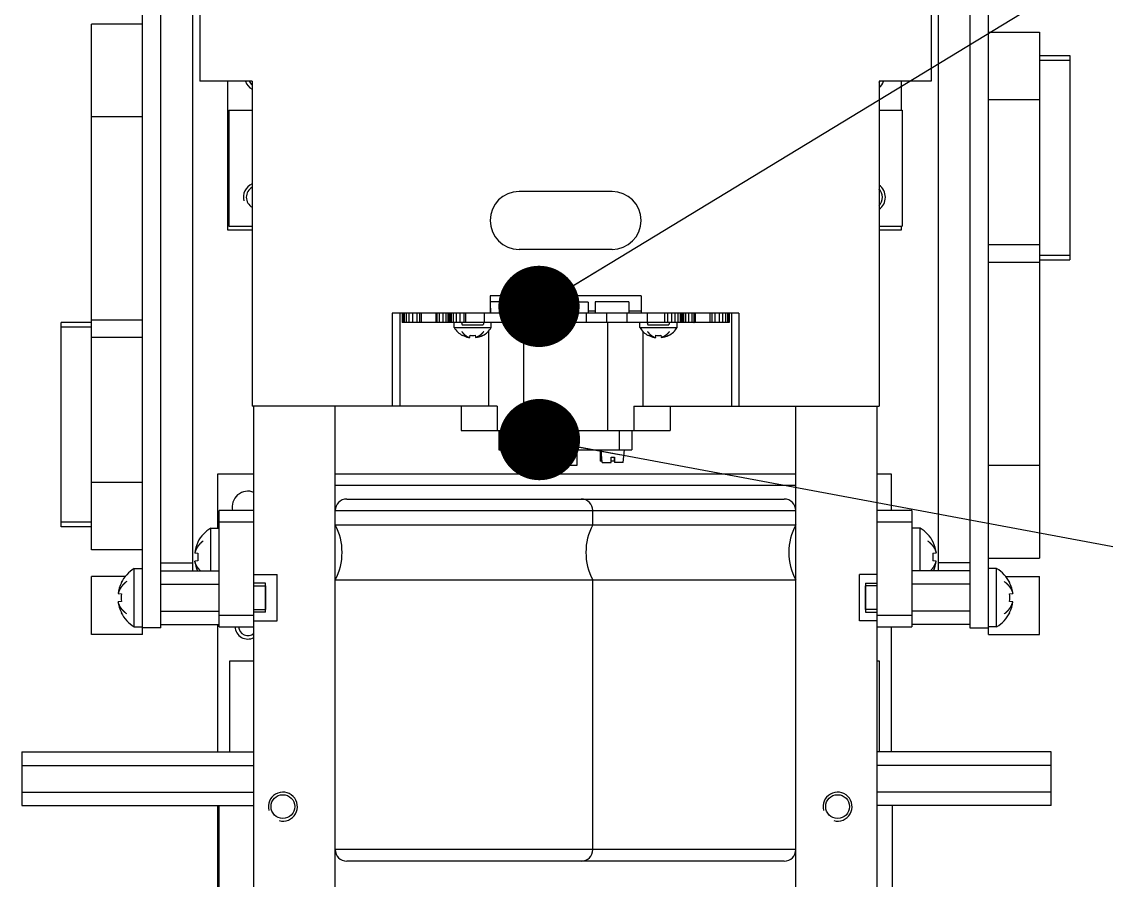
# Model space of a CAD drawing. Header units: millimetres. Extents: x 0 to 594, y 0 to 420.
# Drawn here: x 446.44 to 493.15, y 251.67 to 288.66 of the extents above; entities that cross this region are included whole.
import ezdxf

# ---------------------------------------------------------------- set-up
doc = ezdxf.new("R2010")
doc.units = ezdxf.units.MM
doc.header["$LTSCALE"] = 32.67
doc.layers.get('0').update_dxf_attribs({"linetype": 'CONTINUOUS'})
for name, color, linetype in [('AXIS', 7, 'CONTINUOUS'), ('COSMETIC', 7, 'CONTINUOUS'), ('NOTE', 7, 'CONTINUOUS')]:
    doc.layers.add(name, color=color, linetype=linetype)
doc.styles.get("Standard").update_dxf_attribs({"font": 'txt', "width": 0.85})
doc.dimstyles.get("Standard").update_dxf_attribs({"dimtxt": 3.5, "dimasz": 3.5, "dimexe": 1.5, "dimexo": 1, "dimtad": 1, "dimtxsty": 'STANDARD', "dimcen": 0.09, "dimadec": 0, "dimazin": 0, "dimtol": 1, "dimtp": 0.01, "dimtm": 0.01, "dimtfac": 1, "dimtofl": 0, "dimtmove": 0, "dimatfit": 3, "dimfxl": 1, "dimtolj": 1, "dimarcsym": 0})

msp = doc.modelspace()

# ---------------------------------------------------------------- linework, layer by layer
at = {"color": 7, "linetype": 'CONTINUOUS'}
for p, q in [((451.639, 262.255), (451.639, 291.855)), ((452.439, 262.555), (452.439, 291.555)), ((487.28, 291.555), (487.28, 262.555)), ((488.08, 262.255), (488.08, 291.855)), ((453.789, 291.055), (453.789, 265.002)), ((485.93, 265.002), (485.93, 291.055)), ((449.439, 265.905), (449.439, 288.555)), ((451.639, 288.555), (449.439, 288.555)), ((488.08, 288.205), (490.28, 288.205)), ((490.28, 288.205), (490.28, 265.555)), ((490.28, 287.205), (491.58, 287.205)), ((490.28, 287.005), (491.58, 287.005)), ((491.58, 287.205), (491.58, 278.405)), ((456.364, 286.097), (454.114, 286.097)), ((455.322, 279.677), (455.322, 286.097)), ((456.364, 286.097), (456.364, 272.097)), ((483.364, 286.097), (483.364, 272.097)), ((485.614, 286.097), (483.364, 286.097)), ((484.322, 286.097), (484.322, 284.847)), ((488.08, 285.305), (490.28, 285.305)), ((451.639, 284.555), (449.439, 284.555)), ((455.364, 284.847), (455.364, 279.847)), ((455.364, 284.847), (456.364, 284.847)), ((483.364, 284.847), (484.364, 284.847)), ((484.364, 284.847), (484.364, 279.847)), ((455.364, 279.847), (456.364, 279.847)), ((483.364, 279.847), (484.364, 279.847)), ((484.322, 279.847), (484.322, 279.677)), ((456.364, 279.677), (455.322, 279.677)), ((484.322, 279.677), (483.364, 279.677)), ((488.08, 279.055), (490.28, 279.055)), ((490.28, 278.605), (491.58, 278.605)), ((488.08, 278.305), (490.28, 278.305)), ((490.28, 278.405), (491.58, 278.405)), ((466.614, 276.847), (466.614, 276.097)), ((473.114, 276.847), (466.614, 276.847)), ((467.874, 276.322), (467.874, 276.847)), ((473.114, 276.847), (473.114, 276.097)), ((462.399, 276.097), (462.399, 272.097)), ((466.614, 276.097), (462.399, 276.097)), ((462.72, 276.097), (462.72, 272.097)), ((463.579, 276.097), (463.579, 275.699)), ((464.314, 276.097), (464.314, 275.699)), ((464.317, 276.097), (464.317, 275.699)), ((464.859, 276.097), (464.859, 275.699)), ((465.554, 276.097), (465.554, 275.699)), ((469.09, 276.197), (469.388, 276.197)), ((470.84, 276.197), (471.138, 276.197)), ((472.59, 276.197), (473.114, 276.197)), ((477.33, 276.097), (473.114, 276.097)), ((474.128, 276.097), (474.128, 275.699)), ((475.392, 276.097), (475.392, 275.699)), ((475.395, 276.097), (475.395, 275.699)), ((476.16, 276.097), (476.16, 275.699)), ((477.009, 276.097), (477.009, 272.097)), ((477.33, 276.097), (477.33, 272.097)), ((448.139, 266.905), (448.139, 275.705)), ((449.439, 275.705), (448.139, 275.705)), ((451.639, 275.805), (449.439, 275.805)), ((464.314, 275.699), (464.317, 275.699)), ((465.064, 275.482), (465.064, 275.699)), ((465.384, 275.699), (465.411, 275.597)), ((466.345, 275.699), (466.317, 275.597)), ((466.664, 275.482), (466.664, 275.699)), ((468.052, 275.699), (468.052, 271.047)), ((471.676, 275.699), (471.676, 271.047)), ((473.064, 275.482), (473.064, 275.699)), ((473.384, 275.699), (473.411, 275.597)), ((474.345, 275.699), (474.317, 275.597)), ((474.664, 275.482), (474.664, 275.699)), ((475.392, 275.699), (475.395, 275.699)), ((449.439, 275.505), (448.139, 275.505)), ((465.064, 275.482), (466.664, 275.482)), ((465.411, 275.597), (466.317, 275.597)), ((465.427, 275.143), (465.429, 275.149)), ((465.746, 275.05), (465.755, 275.149)), ((465.973, 275.149), (465.983, 275.05)), ((466.299, 275.149), (466.302, 275.143)), ((466.538, 275.324), (466.538, 272.097)), ((473.064, 275.482), (474.664, 275.482)), ((473.19, 275.324), (473.19, 272.097)), ((473.411, 275.597), (474.317, 275.597)), ((473.427, 275.143), (473.429, 275.149)), ((473.746, 275.05), (473.755, 275.149)), ((473.973, 275.149), (473.983, 275.05)), ((474.299, 275.149), (474.302, 275.143)), ((451.639, 275.055), (449.439, 275.055)), ((466.922, 272.097), (456.364, 272.097)), ((456.439, 219.347), (456.439, 272.097)), ((459.939, 248.022), (459.939, 272.097)), ((466.922, 272.097), (466.922, 271.047)), ((472.806, 272.097), (472.806, 271.047)), ((472.806, 272.097), (483.364, 272.097)), ((479.78, 248.955), (479.78, 272.097)), ((483.28, 219.347), (483.28, 272.097)), ((465.364, 271.047), (474.364, 271.047)), ((466.991, 271.047), (466.991, 270.222)), ((467.008, 271.047), (467.008, 270.222)), ((467.559, 271.047), (467.559, 270.222)), ((472.174, 271.047), (472.174, 270.222)), ((472.723, 271.047), (472.723, 270.222)), ((466.991, 270.222), (472.723, 270.222)), ((467.366, 269.672), (467.318, 270.222)), ((468.269, 269.672), (468.318, 270.222)), ((469.348, 270.222), (469.348, 269.547)), ((469.35, 270.222), (469.35, 269.547)), ((470.35, 270.222), (470.35, 269.547)), ((471.348, 270.222), (471.348, 269.722)), ((471.351, 270.222), (471.351, 269.722)), ((471.444, 269.672), (471.396, 270.222)), ((472.348, 269.672), (472.396, 270.222)), ((467.366, 269.672), (467.743, 269.672)), ((467.743, 269.672), (467.743, 269.897)), ((467.743, 269.897), (467.893, 269.897)), ((467.893, 269.897), (467.893, 269.672)), ((468.269, 269.672), (467.893, 269.672)), ((470.35, 269.547), (469.348, 269.547)), ((471.44, 269.722), (471.348, 269.722)), ((471.444, 269.672), (471.821, 269.672)), ((471.821, 269.672), (471.821, 269.897)), ((471.821, 269.897), (471.971, 269.897)), ((471.951, 269.722), (471.821, 269.722)), ((471.951, 269.897), (471.951, 269.722)), ((471.971, 269.897), (471.971, 269.672)), ((472.348, 269.672), (471.971, 269.672)), ((488.08, 269.555), (490.28, 269.555)), ((454.888, 266.847), (454.888, 269.177)), ((454.888, 269.177), (456.439, 269.177)), ((459.939, 269.177), (479.78, 269.177)), ((483.28, 269.177), (483.888, 269.177)), ((483.888, 269.177), (483.888, 267.597)), ((451.639, 268.805), (449.439, 268.805)), ((479.78, 268.677), (459.939, 268.677)), ((460.439, 268.097), (479.28, 268.097)), ((454.939, 262.597), (454.939, 267.597)), ((456.439, 267.597), (454.939, 267.597)), ((459.939, 267.597), (479.78, 267.597)), ((471.039, 266.984), (471.039, 267.597)), ((484.78, 267.597), (483.28, 267.597)), ((484.78, 267.597), (484.78, 262.597)), ((449.439, 267.105), (448.139, 267.105)), ((449.439, 266.905), (448.139, 266.905)), ((454.589, 265.002), (454.589, 266.847)), ((454.589, 266.847), (454.939, 266.847)), ((456.439, 267.097), (454.939, 267.097)), ((459.939, 266.984), (479.78, 266.984)), ((484.78, 267.097), (483.28, 267.097)), ((485.13, 266.847), (484.78, 266.847)), ((485.13, 265.002), (485.13, 266.847)), ((451.639, 265.905), (449.439, 265.905)), ((454.023, 266.244), (454.031, 266.24)), ((485.688, 266.24), (485.697, 266.244)), ((452.439, 265.347), (453.789, 265.347)), ((453.892, 265.772), (454.031, 265.758)), ((454.031, 265.436), (453.892, 265.422)), ((485.688, 265.758), (485.828, 265.772)), ((485.828, 265.422), (485.688, 265.436)), ((487.28, 265.347), (485.93, 265.347)), ((488.08, 265.555), (490.28, 265.555)), ((451.289, 262.597), (451.289, 265.097)), ((451.289, 265.097), (451.639, 265.097)), ((452.439, 265.002), (454.939, 265.002)), ((487.28, 265.002), (484.78, 265.002)), ((488.43, 265.097), (488.08, 265.097)), ((488.43, 262.597), (488.43, 265.097)), ((449.439, 262.255), (449.439, 264.755)), ((450.892, 264.755), (449.439, 264.755)), ((450.723, 264.494), (450.731, 264.49)), ((452.439, 264.424), (454.939, 264.424)), ((456.439, 264.847), (457.439, 264.847)), ((456.939, 263.222), (456.939, 264.472)), ((457.439, 262.847), (457.439, 264.847)), ((459.939, 264.61), (479.78, 264.61)), ((471.039, 252.997), (471.039, 264.61)), ((482.53, 262.847), (482.53, 264.847)), ((483.28, 264.847), (482.53, 264.847)), ((482.78, 264.472), (482.78, 263.222)), ((487.28, 264.424), (484.78, 264.424)), ((488.828, 264.755), (490.28, 264.755)), ((488.988, 264.49), (488.997, 264.494)), ((490.28, 262.255), (490.28, 264.755)), ((450.592, 264.022), (450.731, 264.008)), ((488.988, 264.008), (489.128, 264.022)), ((450.731, 263.686), (450.592, 263.672)), ((489.128, 263.672), (488.988, 263.686)), ((450.731, 263.204), (450.723, 263.2)), ((452.439, 263.27), (454.939, 263.27)), ((454.939, 263.097), (456.439, 263.097)), ((483.28, 263.097), (484.78, 263.097)), ((487.28, 263.27), (484.78, 263.27)), ((488.997, 263.2), (488.988, 263.204)), ((451.289, 262.597), (451.639, 262.597)), ((452.439, 262.555), (451.639, 262.555)), ((452.439, 262.692), (454.939, 262.692)), ((454.888, 257.202), (454.888, 262.692)), ((454.939, 262.597), (456.439, 262.597)), ((456.439, 262.847), (457.439, 262.847)), ((483.28, 262.847), (482.53, 262.847)), ((483.28, 262.597), (484.78, 262.597)), ((483.888, 262.597), (483.888, 257.202)), ((487.28, 262.692), (484.78, 262.692)), ((487.28, 262.555), (488.08, 262.555)), ((488.43, 262.597), (488.08, 262.597)), ((451.639, 262.255), (449.439, 262.255)), ((488.08, 262.255), (490.28, 262.255)), ((455.388, 261.114), (455.388, 257.202)), ((456.439, 261.114), (455.388, 261.114)), ((483.388, 261.114), (483.28, 261.114)), ((483.388, 257.202), (483.388, 261.114)), ((446.439, 257.202), (446.439, 254.892)), ((446.439, 257.202), (456.439, 257.202)), ((490.78, 257.202), (483.28, 257.202)), ((490.78, 254.892), (490.78, 257.202)), ((446.439, 256.624), (456.439, 256.624)), ((490.78, 256.624), (483.28, 256.624)), ((446.439, 255.47), (456.439, 255.47)), ((490.78, 255.47), (483.28, 255.47)), ((446.439, 254.892), (456.439, 254.892)), ((454.888, 248.177), (454.888, 254.892)), ((454.93, 254.892), (454.93, 248.347)), ((490.78, 254.892), (483.28, 254.892)), ((483.93, 254.892), (483.93, 248.347)), ((479.78, 252.997), (459.939, 252.997)), ((479.28, 252.497), (460.439, 252.497))]:
    msp.add_line(p, q, dxfattribs=at)
at = {"color": 6, "linetype": 'CONTINUOUS'}
for p, q in [((467.09, 276.597), (466.614, 276.597)), ((467.09, 276.597), (467.09, 276.097)), ((468.188, 276.597), (468.188, 276.097)), ((468.69, 276.597), (468.188, 276.597)), ((468.69, 276.597), (468.69, 276.097)), ((469.388, 276.572), (469.388, 276.097)), ((470.84, 276.572), (469.388, 276.572)), ((470.84, 276.572), (470.84, 276.097)), ((471.138, 276.597), (471.138, 276.097)), ((472.59, 276.597), (471.138, 276.597)), ((472.59, 276.597), (472.59, 276.097)), ((462.832, 276.097), (462.832, 275.699)), ((462.851, 276.097), (462.851, 275.699)), ((462.906, 276.097), (462.906, 275.699)), ((462.996, 276.097), (462.996, 275.699)), ((463.119, 276.097), (463.119, 275.699)), ((463.273, 276.097), (463.273, 275.699)), ((463.452, 276.097), (463.452, 275.699)), ((463.651, 276.097), (463.651, 275.699)), ((464.283, 276.097), (464.283, 275.699)), ((464.422, 276.097), (464.422, 275.699)), ((464.575, 276.097), (464.575, 275.699)), ((464.7, 276.097), (464.7, 275.699)), ((464.793, 276.097), (464.793, 275.699)), ((464.85, 276.097), (464.85, 275.699)), ((464.879, 276.097), (464.879, 275.699)), ((464.936, 276.097), (464.936, 275.699)), ((465.029, 276.097), (465.029, 275.699)), ((465.154, 276.097), (465.154, 275.699)), ((465.306, 276.097), (465.306, 275.699)), ((465.48, 276.097), (465.48, 275.699)), ((466.358, 276.097), (466.358, 275.699)), ((466.637, 276.313), (466.614, 276.313)), ((473.114, 276.097), (466.614, 276.097)), ((466.637, 276.313), (466.637, 276.097)), ((467.225, 276.097), (467.225, 275.699)), ((467.451, 276.322), (467.451, 276.097)), ((468.188, 276.322), (467.451, 276.322)), ((467.953, 276.322), (467.953, 276.097)), ((468.1, 276.097), (468.1, 275.699)), ((469.09, 276.322), (468.69, 276.322)), ((468.981, 276.097), (468.981, 275.699)), ((469.09, 276.322), (469.09, 276.097)), ((469.864, 276.097), (469.864, 275.699)), ((470.748, 276.097), (470.748, 275.699)), ((471.629, 276.097), (471.629, 275.699)), ((472.504, 276.097), (472.504, 275.699)), ((473.371, 276.097), (473.371, 275.699)), ((474.249, 276.097), (474.249, 275.699)), ((474.422, 276.097), (474.422, 275.699)), ((474.575, 276.097), (474.575, 275.699)), ((474.7, 276.097), (474.7, 275.699)), ((474.793, 276.097), (474.793, 275.699)), ((474.85, 276.097), (474.85, 275.699)), ((474.869, 276.097), (474.869, 275.699)), ((474.879, 276.097), (474.879, 275.699)), ((474.936, 276.097), (474.936, 275.699)), ((475.029, 276.097), (475.029, 275.699)), ((475.154, 276.097), (475.154, 275.699)), ((475.306, 276.097), (475.306, 275.699)), ((475.447, 276.097), (475.447, 275.699)), ((476.079, 276.097), (476.079, 275.699)), ((476.293, 276.097), (476.293, 275.699)), ((476.472, 276.097), (476.472, 275.699)), ((476.625, 276.097), (476.625, 275.699)), ((476.749, 276.097), (476.749, 275.699)), ((476.839, 276.097), (476.839, 275.699)), ((476.894, 276.097), (476.894, 275.699)), ((476.913, 276.097), (476.913, 275.699)), ((464.314, 275.699), (462.832, 275.699)), ((475.392, 275.699), (464.317, 275.699)), ((476.913, 275.699), (475.395, 275.699))]:
    msp.add_line(p, q, dxfattribs=at)
at = {"color": 2, "linetype": 'CONTINUOUS'}
for p, q in [((456.939, 264.472), (456.439, 264.472)), ((482.78, 264.472), (483.28, 264.472)), ((456.939, 263.222), (456.439, 263.222)), ((482.78, 263.222), (483.28, 263.222))]:
    msp.add_line(p, q, dxfattribs=at)
at = {"color": 7, "linetype": 'CONTINUOUS'}
for centre, radius, start, end in [((456.614, 286.24), 0.55, 195.2805, 242.6975), ((483.03, 286.24), 0.55, 307.7778, 344.7195), ((456.614, 281.097), 0.5, 120.1789, 239.8211), ((483.014, 281.097), 0.5, 314.8706, 45.1294), ((465.864, 275.975), 0.94, 211.6366, 242.1625), ((465.864, 275.985), 0.942, 242.5126, 246.7375), ((465.864, 276.148), 1.005, 263.7815, 276.2185), ((465.864, 275.985), 0.943, 277.2142, 297.483), ((465.864, 275.975), 0.94, 297.8375, 328.3634), ((473.864, 275.975), 0.94, 211.6366, 242.1625), ((473.864, 275.985), 0.942, 242.5126, 246.7375), ((473.864, 276.148), 1.005, 263.7815, 276.2185), ((473.864, 275.985), 0.943, 277.2142, 297.483), ((473.864, 275.975), 0.94, 297.8375, 328.3634), ((465.864, 275.986), 0.943, 246.7397, 262.7855), ((473.864, 275.986), 0.943, 246.7397, 262.7855), ((460.439, 267.597), 0.5, 90, 180), ((470.539, 267.597), 0.5, 0, 90), ((479.28, 267.597), 0.5, 0, 90), ((455.316, 265.597), 1.446, 120.1885, 153.3604), ((457.739, 265.797), 2.5, 331.6424, 28.3576), ((473.239, 265.797), 2.5, 151.6424, 208.3576), ((481.98, 265.797), 2.5, 151.6424, 208.3576), ((484.403, 265.597), 1.446, 26.6396, 59.8115), ((455.332, 265.597), 1.451, 153.7024, 173.095), ((484.388, 265.597), 1.451, 6.905, 26.2976), ((455.332, 265.597), 1.451, 186.9059, 204.2156), ((455.575, 265.597), 1.552, 174.0518, 185.9482), ((484.145, 265.597), 1.552, 354.0518, 5.9482), ((484.387, 265.597), 1.451, 335.7844, 353.0941), ((452.016, 263.847), 1.446, 120.1885, 153.3608), ((487.703, 263.847), 1.446, 26.6392, 59.8115), ((452.032, 263.847), 1.451, 153.7024, 173.095), ((487.688, 263.847), 1.451, 6.905, 26.2976), ((452.275, 263.847), 1.552, 174.0518, 185.9482), ((487.445, 263.847), 1.552, 354.0518, 5.9482), ((452.032, 263.847), 1.451, 186.905, 206.2976), ((487.688, 263.847), 1.451, 333.7024, 353.095), ((452.016, 263.847), 1.446, 206.6392, 239.8115), ((487.703, 263.847), 1.446, 300.1885, 333.3608), ((456.18, 262.614), 0.55, 181.8412, 298.3116), ((460.439, 252.997), 0.5, 180, 270), ((470.539, 252.997), 0.5, 270, 360), ((479.28, 252.997), 0.5, 270, 360)]:
    msp.add_arc(centre, radius, start, end, dxfattribs=at)
at = {"color": 2, "linetype": 'CONTINUOUS'}
for centre, start, end in [((456.614, 281.097), 113.5815, 195), ((483.014, 281.097), 304.0611, 55.9389), ((457.689, 254.847), 255, 195), ((481.58, 254.847), 255, 195)]:
    msp.add_arc(centre, 0.625, start, end, dxfattribs=at)
at = {"layer": 'AXIS', "color": 7, "linetype": 'CONTINUOUS'}
for p, q in [((454.114, 294.647), (454.114, 286.097)), ((485.614, 294.647), (485.614, 286.097)), ((471.864, 281.347), (467.864, 281.347)), ((471.864, 278.847), (467.864, 278.847)), ((465.364, 272.097), (465.364, 271.047)), ((474.364, 272.097), (474.364, 271.047)), ((471.039, 266.984), (471.039, 267.597)), ((471.039, 252.997), (471.039, 264.61)), ((456.439, 264.359), (456.939, 264.359)), ((456.939, 264.359), (456.939, 263.334)), ((482.78, 263.334), (482.78, 264.359)), ((483.28, 264.359), (482.78, 264.359)), ((456.439, 263.334), (456.939, 263.334)), ((483.28, 263.334), (482.78, 263.334))]:
    msp.add_line(p, q, dxfattribs=at)
for centre in [(457.689, 254.847), (481.58, 254.847)]:
    msp.add_circle(centre, 0.512, dxfattribs=at)
for centre, radius, start, end in [((456.614, 286.24), 0.4, 201.1832, 230.9997), ((483.03, 286.24), 0.4, 327.2645, 338.8168), ((456.614, 281.097), 0.5, 120.1283, 239.8717), ((467.864, 280.097), 1.25, 90, 270), ((471.864, 280.097), 1.25, 270, 90), ((483.014, 281.097), 0.5, 314.6236, 45.3764), ((456.18, 267.758), 0.675, 67.2264, 193.9311), ((456.18, 262.614), 0.4, 182.6135, 310.7805)]:
    msp.add_arc(centre, radius, start, end, dxfattribs=at)
at = {"layer": 'COSMETIC', "color": 7, "linetype": 'CONTINUOUS'}
for points, knots in [([(465.389, 275.318), (465.395, 275.31), (465.405, 275.298), (465.415, 275.284), (465.422, 275.276), (465.426, 275.27), (465.431, 275.263), (465.434, 275.259), (465.437, 275.256), (465.438, 275.254), (465.439, 275.253), (465.441, 275.251), (465.443, 275.249), (465.446, 275.245), (465.45, 275.241), (465.457, 275.234), (465.465, 275.225), (465.474, 275.216), (465.481, 275.209), (465.485, 275.204), (465.488, 275.201), (465.49, 275.198), (465.492, 275.197), (465.493, 275.196), (465.494, 275.195), (465.495, 275.194), (465.497, 275.192), (465.502, 275.188), (465.507, 275.184), (465.513, 275.179), (465.52, 275.172), (465.528, 275.166), (465.535, 275.16), (465.54, 275.156), (465.544, 275.153), (465.546, 275.15), (465.549, 275.148), (465.55, 275.147), (465.551, 275.146), (465.552, 275.146), (465.553, 275.145), (465.554, 275.144), (465.555, 275.143), (465.558, 275.142), (465.56, 275.14), (465.564, 275.137), (465.569, 275.134), (465.577, 275.129), (465.584, 275.124), (465.592, 275.119), (465.598, 275.115), (465.603, 275.111), (465.608, 275.109), (465.61, 275.107), (465.612, 275.106), (465.613, 275.105), (465.614, 275.105), (465.615, 275.104), (465.618, 275.103), (465.622, 275.101), (465.627, 275.098), (465.635, 275.094), (465.646, 275.089), (465.656, 275.084), (465.664, 275.08), (465.669, 275.077), (465.673, 275.075), (465.676, 275.074), (465.678, 275.073), (465.679, 275.073), (465.68, 275.072), (465.681, 275.072), (465.684, 275.071), (465.689, 275.069), (465.695, 275.067), (465.702, 275.065), (465.71, 275.062), (465.725, 275.057), (465.737, 275.053), (465.746, 275.05)], [0, 0, 0, 0, 0.0625, 0.09375, 0.109375, 0.125, 0.140625, 0.15625, 0.160156, 0.164062, 0.167969, 0.171875, 0.179688, 0.1875, 0.203125, 0.21875, 0.25, 0.28125, 0.296875, 0.3125, 0.320312, 0.328125, 0.332031, 0.333984, 0.335938, 0.339844, 0.34375, 0.359375, 0.375, 0.390625, 0.40625, 0.4375, 0.453125, 0.46875, 0.476562, 0.484375, 0.492188, 0.496094, 0.498047, 0.5, 0.501953, 0.503906, 0.507812, 0.515625, 0.523438, 0.53125, 0.546875, 0.5625, 0.59375, 0.609375, 0.625, 0.640625, 0.65625, 0.660156, 0.664062, 0.666016, 0.667969, 0.671875, 0.679688, 0.6875, 0.703125, 0.71875, 0.75, 0.78125, 0.796875, 0.8125, 0.820312, 0.828125, 0.832031, 0.833984, 0.835938, 0.839844, 0.84375, 0.859375, 0.875, 0.890625, 0.90625, 0.9375, 1, 1, 1, 1]), ([(466.339, 275.318), (466.333, 275.31), (466.324, 275.298), (466.313, 275.284), (466.307, 275.276), (466.302, 275.27), (466.298, 275.263), (466.294, 275.259), (466.292, 275.256), (466.291, 275.254), (466.289, 275.253), (466.288, 275.251), (466.286, 275.249), (466.282, 275.245), (466.278, 275.241), (466.271, 275.234), (466.263, 275.225), (466.255, 275.216), (466.248, 275.209), (466.244, 275.204), (466.24, 275.201), (466.238, 275.198), (466.237, 275.197), (466.236, 275.196), (466.235, 275.195), (466.234, 275.194), (466.231, 275.192), (466.227, 275.188), (466.221, 275.184), (466.216, 275.179), (466.208, 275.172), (466.201, 275.166), (466.193, 275.16), (466.189, 275.156), (466.185, 275.153), (466.182, 275.15), (466.18, 275.148), (466.178, 275.147), (466.177, 275.146), (466.177, 275.146), (466.176, 275.145), (466.175, 275.144), (466.173, 275.143), (466.171, 275.142), (466.168, 275.14), (466.164, 275.137), (466.159, 275.134), (466.152, 275.129), (466.144, 275.124), (466.137, 275.119), (466.131, 275.115), (466.125, 275.111), (466.121, 275.109), (466.118, 275.107), (466.117, 275.106), (466.116, 275.105), (466.115, 275.105), (466.113, 275.104), (466.111, 275.103), (466.106, 275.101), (466.101, 275.098), (466.093, 275.094), (466.083, 275.089), (466.073, 275.084), (466.064, 275.08), (466.059, 275.077), (466.055, 275.075), (466.053, 275.074), (466.051, 275.073), (466.05, 275.073), (466.049, 275.072), (466.047, 275.072), (466.044, 275.071), (466.039, 275.069), (466.033, 275.067), (466.027, 275.065), (466.018, 275.062), (466.004, 275.057), (465.991, 275.053), (465.983, 275.05)], [0, 0, 0, 0, 0.0625, 0.09375, 0.109375, 0.125, 0.140625, 0.15625, 0.160156, 0.164062, 0.167969, 0.171875, 0.179688, 0.1875, 0.203125, 0.21875, 0.25, 0.28125, 0.296875, 0.3125, 0.320312, 0.328125, 0.332031, 0.333984, 0.335938, 0.339844, 0.34375, 0.359375, 0.375, 0.390625, 0.40625, 0.4375, 0.453125, 0.46875, 0.476562, 0.484375, 0.492188, 0.496094, 0.498047, 0.5, 0.501953, 0.503906, 0.507812, 0.515625, 0.523438, 0.53125, 0.546875, 0.5625, 0.59375, 0.609375, 0.625, 0.640625, 0.65625, 0.660156, 0.664062, 0.666016, 0.667969, 0.671875, 0.679688, 0.6875, 0.703125, 0.71875, 0.75, 0.78125, 0.796875, 0.8125, 0.820312, 0.828125, 0.832031, 0.833984, 0.835938, 0.839844, 0.84375, 0.859375, 0.875, 0.890625, 0.90625, 0.9375, 1, 1, 1, 1]), ([(473.389, 275.318), (473.395, 275.31), (473.405, 275.298), (473.415, 275.284), (473.422, 275.276), (473.426, 275.27), (473.431, 275.263), (473.434, 275.259), (473.437, 275.256), (473.438, 275.254), (473.439, 275.253), (473.441, 275.251), (473.443, 275.249), (473.446, 275.245), (473.45, 275.241), (473.457, 275.234), (473.465, 275.225), (473.474, 275.216), (473.481, 275.209), (473.485, 275.204), (473.488, 275.201), (473.49, 275.198), (473.492, 275.197), (473.493, 275.196), (473.494, 275.195), (473.495, 275.194), (473.497, 275.192), (473.502, 275.188), (473.507, 275.184), (473.513, 275.179), (473.52, 275.172), (473.528, 275.166), (473.535, 275.16), (473.54, 275.156), (473.544, 275.153), (473.546, 275.15), (473.549, 275.148), (473.55, 275.147), (473.551, 275.146), (473.552, 275.146), (473.553, 275.145), (473.554, 275.144), (473.555, 275.143), (473.558, 275.142), (473.56, 275.14), (473.564, 275.137), (473.569, 275.134), (473.577, 275.129), (473.584, 275.124), (473.592, 275.119), (473.598, 275.115), (473.603, 275.111), (473.608, 275.109), (473.61, 275.107), (473.612, 275.106), (473.613, 275.105), (473.614, 275.105), (473.615, 275.104), (473.618, 275.103), (473.622, 275.101), (473.627, 275.098), (473.635, 275.094), (473.646, 275.089), (473.656, 275.084), (473.664, 275.08), (473.669, 275.077), (473.673, 275.075), (473.676, 275.074), (473.678, 275.073), (473.679, 275.073), (473.68, 275.072), (473.681, 275.072), (473.684, 275.071), (473.689, 275.069), (473.695, 275.067), (473.702, 275.065), (473.71, 275.062), (473.725, 275.057), (473.737, 275.053), (473.746, 275.05)], [0, 0, 0, 0, 0.0625, 0.09375, 0.109375, 0.125, 0.140625, 0.15625, 0.160156, 0.164062, 0.167969, 0.171875, 0.179688, 0.1875, 0.203125, 0.21875, 0.25, 0.28125, 0.296875, 0.3125, 0.320312, 0.328125, 0.332031, 0.333984, 0.335938, 0.339844, 0.34375, 0.359375, 0.375, 0.390625, 0.40625, 0.4375, 0.453125, 0.46875, 0.476562, 0.484375, 0.492188, 0.496094, 0.498047, 0.5, 0.501953, 0.503906, 0.507812, 0.515625, 0.523438, 0.53125, 0.546875, 0.5625, 0.59375, 0.609375, 0.625, 0.640625, 0.65625, 0.660156, 0.664062, 0.666016, 0.667969, 0.671875, 0.679688, 0.6875, 0.703125, 0.71875, 0.75, 0.78125, 0.796875, 0.8125, 0.820312, 0.828125, 0.832031, 0.833984, 0.835938, 0.839844, 0.84375, 0.859375, 0.875, 0.890625, 0.90625, 0.9375, 1, 1, 1, 1]), ([(474.339, 275.318), (474.333, 275.31), (474.324, 275.298), (474.313, 275.284), (474.307, 275.276), (474.302, 275.27), (474.298, 275.263), (474.294, 275.259), (474.292, 275.256), (474.291, 275.254), (474.289, 275.253), (474.288, 275.251), (474.286, 275.249), (474.282, 275.245), (474.278, 275.241), (474.271, 275.234), (474.263, 275.225), (474.255, 275.216), (474.248, 275.209), (474.244, 275.204), (474.24, 275.201), (474.238, 275.198), (474.237, 275.197), (474.236, 275.196), (474.235, 275.195), (474.234, 275.194), (474.231, 275.192), (474.227, 275.188), (474.221, 275.184), (474.216, 275.179), (474.208, 275.172), (474.201, 275.166), (474.193, 275.16), (474.189, 275.156), (474.185, 275.153), (474.182, 275.15), (474.18, 275.148), (474.178, 275.147), (474.177, 275.146), (474.177, 275.146), (474.176, 275.145), (474.175, 275.144), (474.173, 275.143), (474.171, 275.142), (474.168, 275.14), (474.164, 275.137), (474.159, 275.134), (474.152, 275.129), (474.144, 275.124), (474.137, 275.119), (474.131, 275.115), (474.125, 275.111), (474.121, 275.109), (474.118, 275.107), (474.117, 275.106), (474.116, 275.105), (474.115, 275.105), (474.113, 275.104), (474.111, 275.103), (474.106, 275.101), (474.101, 275.098), (474.093, 275.094), (474.083, 275.089), (474.073, 275.084), (474.064, 275.08), (474.059, 275.077), (474.055, 275.075), (474.053, 275.074), (474.051, 275.073), (474.05, 275.073), (474.049, 275.072), (474.047, 275.072), (474.044, 275.071), (474.039, 275.069), (474.033, 275.067), (474.027, 275.065), (474.018, 275.062), (474.004, 275.057), (473.991, 275.053), (473.983, 275.05)], [0, 0, 0, 0, 0.0625, 0.09375, 0.109375, 0.125, 0.140625, 0.15625, 0.160156, 0.164062, 0.167969, 0.171875, 0.179688, 0.1875, 0.203125, 0.21875, 0.25, 0.28125, 0.296875, 0.3125, 0.320312, 0.328125, 0.332031, 0.333984, 0.335938, 0.339844, 0.34375, 0.359375, 0.375, 0.390625, 0.40625, 0.4375, 0.453125, 0.46875, 0.476562, 0.484375, 0.492188, 0.496094, 0.498047, 0.5, 0.501953, 0.503906, 0.507812, 0.515625, 0.523438, 0.53125, 0.546875, 0.5625, 0.59375, 0.609375, 0.625, 0.640625, 0.65625, 0.660156, 0.664062, 0.666016, 0.667969, 0.671875, 0.679688, 0.6875, 0.703125, 0.71875, 0.75, 0.78125, 0.796875, 0.8125, 0.820312, 0.828125, 0.832031, 0.833984, 0.835938, 0.839844, 0.84375, 0.859375, 0.875, 0.890625, 0.90625, 0.9375, 1, 1, 1, 1]), ([(454.262, 266.297), (454.251, 266.288), (454.235, 266.274), (454.215, 266.258), (454.204, 266.249), (454.196, 266.242), (454.188, 266.235), (454.181, 266.23), (454.177, 266.227), (454.175, 266.225), (454.174, 266.224), (454.173, 266.223), (454.171, 266.221), (454.167, 266.217), (454.162, 266.212), (454.156, 266.206), (454.146, 266.196), (454.133, 266.183), (454.121, 266.17), (454.11, 266.16), (454.104, 266.153), (454.099, 266.148), (454.096, 266.145), (454.094, 266.143), (454.092, 266.142), (454.091, 266.14), (454.09, 266.138), (454.088, 266.136), (454.085, 266.132), (454.081, 266.127), (454.075, 266.12), (454.069, 266.112), (454.062, 266.104), (454.056, 266.096), (454.049, 266.087), (454.043, 266.079), (454.037, 266.073), (454.033, 266.067), (454.03, 266.063), (454.027, 266.06), (454.025, 266.057), (454.024, 266.056), (454.023, 266.055), (454.023, 266.054), (454.022, 266.052), (454.02, 266.05), (454.018, 266.046), (454.015, 266.042), (454.012, 266.036), (454.007, 266.029), (454.002, 266.021), (453.997, 266.012), (453.991, 266.003), (453.986, 265.995), (453.981, 265.986), (453.976, 265.979), (453.973, 265.973), (453.97, 265.97), (453.969, 265.967), (453.967, 265.965), (453.967, 265.964), (453.966, 265.962), (453.965, 265.96), (453.963, 265.956), (453.96, 265.951), (453.957, 265.943), (453.952, 265.932), (453.945, 265.918), (453.938, 265.903), (453.933, 265.892), (453.93, 265.885), (453.927, 265.879), (453.925, 265.876), (453.924, 265.873), (453.923, 265.872), (453.923, 265.87), (453.922, 265.868), (453.921, 265.865), (453.92, 265.861), (453.918, 265.855), (453.916, 265.847), (453.913, 265.838), (453.909, 265.825), (453.902, 265.803), (453.896, 265.784), (453.892, 265.772)], [0, 0, 0, 0, 0.0625, 0.09375, 0.109375, 0.125, 0.140625, 0.15625, 0.160156, 0.164062, 0.166016, 0.167969, 0.171875, 0.179688, 0.1875, 0.203125, 0.21875, 0.25, 0.28125, 0.296875, 0.3125, 0.320312, 0.328125, 0.332031, 0.333984, 0.335938, 0.339844, 0.34375, 0.351562, 0.359375, 0.375, 0.390625, 0.40625, 0.421875, 0.4375, 0.453125, 0.46875, 0.476562, 0.484375, 0.492188, 0.496094, 0.498047, 0.5, 0.501953, 0.503906, 0.507812, 0.515625, 0.523438, 0.53125, 0.546875, 0.5625, 0.578125, 0.59375, 0.609375, 0.625, 0.640625, 0.648438, 0.65625, 0.660156, 0.664062, 0.666016, 0.667969, 0.671875, 0.679688, 0.6875, 0.703125, 0.71875, 0.75, 0.78125, 0.796875, 0.8125, 0.820312, 0.828125, 0.832031, 0.833984, 0.835938, 0.839844, 0.84375, 0.851562, 0.859375, 0.875, 0.890625, 0.90625, 0.9375, 1, 1, 1, 1]), ([(485.457, 266.297), (485.469, 266.288), (485.485, 266.274), (485.504, 266.258), (485.516, 266.249), (485.524, 266.242), (485.532, 266.235), (485.538, 266.23), (485.542, 266.227), (485.544, 266.225), (485.546, 266.224), (485.547, 266.223), (485.549, 266.221), (485.552, 266.217), (485.557, 266.212), (485.564, 266.206), (485.574, 266.196), (485.586, 266.183), (485.599, 266.17), (485.609, 266.16), (485.616, 266.153), (485.621, 266.148), (485.624, 266.145), (485.626, 266.143), (485.627, 266.142), (485.628, 266.14), (485.63, 266.138), (485.632, 266.136), (485.635, 266.132), (485.639, 266.127), (485.644, 266.12), (485.651, 266.112), (485.657, 266.104), (485.664, 266.096), (485.67, 266.087), (485.677, 266.079), (485.682, 266.073), (485.687, 266.067), (485.69, 266.063), (485.693, 266.06), (485.694, 266.057), (485.696, 266.056), (485.696, 266.055), (485.697, 266.054), (485.698, 266.052), (485.699, 266.05), (485.702, 266.046), (485.704, 266.042), (485.708, 266.036), (485.712, 266.029), (485.718, 266.021), (485.723, 266.012), (485.728, 266.003), (485.734, 265.995), (485.739, 265.986), (485.744, 265.979), (485.747, 265.973), (485.749, 265.97), (485.751, 265.967), (485.752, 265.965), (485.753, 265.964), (485.754, 265.962), (485.755, 265.96), (485.757, 265.956), (485.759, 265.951), (485.763, 265.943), (485.768, 265.932), (485.775, 265.918), (485.781, 265.903), (485.787, 265.892), (485.79, 265.885), (485.793, 265.879), (485.794, 265.876), (485.796, 265.873), (485.796, 265.872), (485.797, 265.87), (485.797, 265.868), (485.798, 265.865), (485.8, 265.861), (485.802, 265.855), (485.804, 265.847), (485.807, 265.838), (485.811, 265.825), (485.818, 265.803), (485.824, 265.784), (485.828, 265.772)], [0, 0, 0, 0, 0.0625, 0.09375, 0.109375, 0.125, 0.140625, 0.15625, 0.160156, 0.164062, 0.166016, 0.167969, 0.171875, 0.179688, 0.1875, 0.203125, 0.21875, 0.25, 0.28125, 0.296875, 0.3125, 0.320312, 0.328125, 0.332031, 0.333984, 0.335938, 0.339844, 0.34375, 0.351562, 0.359375, 0.375, 0.390625, 0.40625, 0.421875, 0.4375, 0.453125, 0.46875, 0.476562, 0.484375, 0.492188, 0.496094, 0.498047, 0.5, 0.501953, 0.503906, 0.507812, 0.515625, 0.523438, 0.53125, 0.546875, 0.5625, 0.578125, 0.59375, 0.609375, 0.625, 0.640625, 0.648438, 0.65625, 0.660156, 0.664062, 0.666016, 0.667969, 0.671875, 0.679688, 0.6875, 0.703125, 0.71875, 0.75, 0.78125, 0.796875, 0.8125, 0.820312, 0.828125, 0.832031, 0.833984, 0.835938, 0.839844, 0.84375, 0.851562, 0.859375, 0.875, 0.890625, 0.90625, 0.9375, 1, 1, 1, 1]), ([(454.141, 265.002), (454.133, 265.009), (454.122, 265.021), (454.108, 265.037), (454.099, 265.047), (454.091, 265.054), (454.087, 265.059), (454.083, 265.063), (454.082, 265.065), (454.08, 265.067), (454.078, 265.069), (454.075, 265.073), (454.071, 265.078), (454.064, 265.087), (454.056, 265.097), (454.048, 265.107), (454.042, 265.115), (454.038, 265.12), (454.034, 265.124), (454.032, 265.127), (454.031, 265.129), (454.029, 265.131), (454.027, 265.135), (454.023, 265.141), (454.019, 265.147), (454.014, 265.154), (454.008, 265.163), (454.002, 265.172), (453.997, 265.181), (453.993, 265.186), (453.99, 265.191), (453.988, 265.194), (453.986, 265.197), (453.984, 265.199), (453.983, 265.201), (453.982, 265.202), (453.981, 265.204), (453.98, 265.207), (453.978, 265.21), (453.976, 265.215), (453.973, 265.22), (453.968, 265.229), (453.963, 265.238), (453.959, 265.247), (453.955, 265.253), (453.952, 265.26), (453.949, 265.265), (453.947, 265.268), (453.946, 265.27), (453.946, 265.271), (453.945, 265.274), (453.943, 265.277), (453.941, 265.281), (453.939, 265.287), (453.935, 265.297), (453.93, 265.308), (453.925, 265.32), (453.921, 265.33), (453.919, 265.335), (453.917, 265.34), (453.916, 265.343), (453.915, 265.345), (453.914, 265.347), (453.914, 265.349), (453.913, 265.353), (453.911, 265.358), (453.909, 265.365), (453.907, 265.372), (453.904, 265.382), (453.899, 265.398), (453.894, 265.413), (453.892, 265.422)], [0, 0, 0, 0, 0.0625, 0.09375, 0.125, 0.140625, 0.15625, 0.164062, 0.167969, 0.171875, 0.179688, 0.1875, 0.203125, 0.21875, 0.25, 0.28125, 0.296875, 0.3125, 0.320312, 0.328125, 0.332031, 0.335938, 0.34375, 0.359375, 0.375, 0.390625, 0.40625, 0.4375, 0.453125, 0.46875, 0.476562, 0.484375, 0.492188, 0.496094, 0.5, 0.503906, 0.507812, 0.515625, 0.523438, 0.53125, 0.546875, 0.5625, 0.59375, 0.609375, 0.625, 0.640625, 0.65625, 0.660156, 0.664062, 0.667969, 0.671875, 0.679688, 0.6875, 0.703125, 0.71875, 0.75, 0.78125, 0.796875, 0.8125, 0.820312, 0.828125, 0.832031, 0.835938, 0.839844, 0.84375, 0.859375, 0.875, 0.890625, 0.90625, 0.9375, 1, 1, 1, 1]), ([(485.579, 265.002), (485.586, 265.009), (485.597, 265.021), (485.612, 265.037), (485.621, 265.047), (485.628, 265.054), (485.633, 265.059), (485.636, 265.063), (485.638, 265.065), (485.64, 265.067), (485.642, 265.069), (485.645, 265.073), (485.649, 265.078), (485.655, 265.087), (485.664, 265.097), (485.672, 265.107), (485.678, 265.115), (485.682, 265.12), (485.685, 265.124), (485.687, 265.127), (485.689, 265.129), (485.691, 265.131), (485.693, 265.135), (485.697, 265.141), (485.701, 265.147), (485.706, 265.154), (485.711, 265.163), (485.717, 265.172), (485.723, 265.181), (485.727, 265.186), (485.73, 265.191), (485.732, 265.194), (485.734, 265.197), (485.735, 265.199), (485.736, 265.201), (485.737, 265.202), (485.738, 265.204), (485.74, 265.207), (485.742, 265.21), (485.744, 265.215), (485.747, 265.22), (485.752, 265.229), (485.756, 265.238), (485.761, 265.247), (485.764, 265.253), (485.768, 265.26), (485.771, 265.265), (485.772, 265.268), (485.773, 265.27), (485.774, 265.271), (485.775, 265.274), (485.776, 265.277), (485.778, 265.281), (485.781, 265.287), (485.785, 265.297), (485.79, 265.308), (485.794, 265.32), (485.798, 265.33), (485.801, 265.335), (485.803, 265.34), (485.804, 265.343), (485.805, 265.345), (485.806, 265.347), (485.806, 265.349), (485.807, 265.353), (485.809, 265.358), (485.811, 265.365), (485.813, 265.372), (485.816, 265.382), (485.821, 265.398), (485.825, 265.413), (485.828, 265.422)], [0, 0, 0, 0, 0.0625, 0.09375, 0.125, 0.140625, 0.15625, 0.164062, 0.167969, 0.171875, 0.179688, 0.1875, 0.203125, 0.21875, 0.25, 0.28125, 0.296875, 0.3125, 0.320312, 0.328125, 0.332031, 0.335938, 0.34375, 0.359375, 0.375, 0.390625, 0.40625, 0.4375, 0.453125, 0.46875, 0.476562, 0.484375, 0.492188, 0.496094, 0.5, 0.503906, 0.507812, 0.515625, 0.523438, 0.53125, 0.546875, 0.5625, 0.59375, 0.609375, 0.625, 0.640625, 0.65625, 0.660156, 0.664062, 0.667969, 0.671875, 0.679688, 0.6875, 0.703125, 0.71875, 0.75, 0.78125, 0.796875, 0.8125, 0.820312, 0.828125, 0.832031, 0.835938, 0.839844, 0.84375, 0.859375, 0.875, 0.890625, 0.90625, 0.9375, 1, 1, 1, 1]), ([(450.962, 264.547), (450.951, 264.538), (450.935, 264.524), (450.915, 264.508), (450.904, 264.499), (450.896, 264.492), (450.888, 264.485), (450.881, 264.48), (450.877, 264.477), (450.875, 264.475), (450.874, 264.474), (450.873, 264.473), (450.871, 264.471), (450.867, 264.467), (450.862, 264.462), (450.856, 264.456), (450.846, 264.446), (450.833, 264.433), (450.821, 264.42), (450.81, 264.41), (450.804, 264.403), (450.799, 264.398), (450.796, 264.395), (450.794, 264.393), (450.792, 264.392), (450.791, 264.39), (450.79, 264.388), (450.788, 264.386), (450.785, 264.382), (450.781, 264.377), (450.775, 264.37), (450.769, 264.362), (450.762, 264.354), (450.756, 264.346), (450.749, 264.337), (450.743, 264.329), (450.737, 264.323), (450.733, 264.317), (450.73, 264.313), (450.727, 264.31), (450.725, 264.307), (450.724, 264.306), (450.723, 264.305), (450.723, 264.304), (450.722, 264.302), (450.72, 264.3), (450.718, 264.296), (450.715, 264.292), (450.712, 264.286), (450.707, 264.279), (450.702, 264.271), (450.697, 264.262), (450.691, 264.253), (450.686, 264.245), (450.681, 264.236), (450.676, 264.229), (450.673, 264.223), (450.67, 264.22), (450.669, 264.217), (450.667, 264.215), (450.667, 264.214), (450.666, 264.212), (450.665, 264.21), (450.663, 264.206), (450.66, 264.201), (450.657, 264.193), (450.652, 264.182), (450.645, 264.168), (450.638, 264.153), (450.633, 264.142), (450.63, 264.135), (450.627, 264.129), (450.625, 264.126), (450.624, 264.123), (450.623, 264.122), (450.623, 264.12), (450.622, 264.118), (450.621, 264.115), (450.62, 264.111), (450.618, 264.105), (450.616, 264.097), (450.613, 264.088), (450.609, 264.075), (450.602, 264.053), (450.596, 264.034), (450.592, 264.022)], [0, 0, 0, 0, 0.0625, 0.09375, 0.109375, 0.125, 0.140625, 0.15625, 0.160156, 0.164062, 0.166016, 0.167969, 0.171875, 0.179688, 0.1875, 0.203125, 0.21875, 0.25, 0.28125, 0.296875, 0.3125, 0.320312, 0.328125, 0.332031, 0.333984, 0.335938, 0.339844, 0.34375, 0.351562, 0.359375, 0.375, 0.390625, 0.40625, 0.421875, 0.4375, 0.453125, 0.46875, 0.476562, 0.484375, 0.492188, 0.496094, 0.498047, 0.5, 0.501953, 0.503906, 0.507812, 0.515625, 0.523438, 0.53125, 0.546875, 0.5625, 0.578125, 0.59375, 0.609375, 0.625, 0.640625, 0.648438, 0.65625, 0.660156, 0.664062, 0.666016, 0.667969, 0.671875, 0.679688, 0.6875, 0.703125, 0.71875, 0.75, 0.78125, 0.796875, 0.8125, 0.820312, 0.828125, 0.832031, 0.833984, 0.835938, 0.839844, 0.84375, 0.851562, 0.859375, 0.875, 0.890625, 0.90625, 0.9375, 1, 1, 1, 1]), ([(488.757, 264.547), (488.769, 264.538), (488.785, 264.524), (488.804, 264.508), (488.816, 264.499), (488.824, 264.492), (488.832, 264.485), (488.838, 264.48), (488.842, 264.477), (488.844, 264.475), (488.846, 264.474), (488.847, 264.473), (488.849, 264.471), (488.852, 264.467), (488.857, 264.462), (488.864, 264.456), (488.874, 264.446), (488.886, 264.433), (488.899, 264.42), (488.909, 264.41), (488.916, 264.403), (488.921, 264.398), (488.924, 264.395), (488.926, 264.393), (488.927, 264.392), (488.928, 264.39), (488.93, 264.388), (488.932, 264.386), (488.935, 264.382), (488.939, 264.377), (488.944, 264.37), (488.951, 264.362), (488.957, 264.354), (488.964, 264.346), (488.97, 264.337), (488.977, 264.329), (488.982, 264.323), (488.987, 264.317), (488.99, 264.313), (488.993, 264.31), (488.994, 264.307), (488.996, 264.306), (488.996, 264.305), (488.997, 264.304), (488.998, 264.302), (488.999, 264.3), (489.002, 264.296), (489.004, 264.292), (489.008, 264.286), (489.012, 264.279), (489.018, 264.271), (489.023, 264.262), (489.028, 264.253), (489.034, 264.245), (489.039, 264.236), (489.044, 264.229), (489.047, 264.223), (489.049, 264.22), (489.051, 264.217), (489.052, 264.215), (489.053, 264.214), (489.054, 264.212), (489.055, 264.21), (489.057, 264.206), (489.059, 264.201), (489.063, 264.193), (489.068, 264.182), (489.075, 264.168), (489.081, 264.153), (489.087, 264.142), (489.09, 264.135), (489.093, 264.129), (489.094, 264.126), (489.096, 264.123), (489.096, 264.122), (489.097, 264.12), (489.097, 264.118), (489.098, 264.115), (489.1, 264.111), (489.102, 264.105), (489.104, 264.097), (489.107, 264.088), (489.111, 264.075), (489.118, 264.053), (489.124, 264.034), (489.128, 264.022)], [0, 0, 0, 0, 0.0625, 0.09375, 0.109375, 0.125, 0.140625, 0.15625, 0.160156, 0.164062, 0.166016, 0.167969, 0.171875, 0.179688, 0.1875, 0.203125, 0.21875, 0.25, 0.28125, 0.296875, 0.3125, 0.320312, 0.328125, 0.332031, 0.333984, 0.335938, 0.339844, 0.34375, 0.351562, 0.359375, 0.375, 0.390625, 0.40625, 0.421875, 0.4375, 0.453125, 0.46875, 0.476562, 0.484375, 0.492188, 0.496094, 0.498047, 0.5, 0.501953, 0.503906, 0.507812, 0.515625, 0.523438, 0.53125, 0.546875, 0.5625, 0.578125, 0.59375, 0.609375, 0.625, 0.640625, 0.648438, 0.65625, 0.660156, 0.664062, 0.666016, 0.667969, 0.671875, 0.679688, 0.6875, 0.703125, 0.71875, 0.75, 0.78125, 0.796875, 0.8125, 0.820312, 0.828125, 0.832031, 0.833984, 0.835938, 0.839844, 0.84375, 0.851562, 0.859375, 0.875, 0.890625, 0.90625, 0.9375, 1, 1, 1, 1]), ([(450.962, 263.147), (450.951, 263.156), (450.935, 263.17), (450.915, 263.186), (450.904, 263.195), (450.896, 263.202), (450.888, 263.209), (450.881, 263.214), (450.877, 263.217), (450.875, 263.219), (450.874, 263.22), (450.873, 263.221), (450.871, 263.223), (450.867, 263.227), (450.862, 263.232), (450.856, 263.238), (450.846, 263.248), (450.833, 263.261), (450.821, 263.274), (450.81, 263.284), (450.804, 263.291), (450.799, 263.296), (450.796, 263.299), (450.794, 263.301), (450.792, 263.302), (450.791, 263.304), (450.79, 263.305), (450.788, 263.308), (450.785, 263.312), (450.781, 263.317), (450.775, 263.324), (450.769, 263.332), (450.762, 263.34), (450.756, 263.348), (450.749, 263.356), (450.743, 263.365), (450.737, 263.371), (450.733, 263.377), (450.73, 263.381), (450.727, 263.384), (450.725, 263.387), (450.724, 263.388), (450.723, 263.389), (450.723, 263.39), (450.722, 263.392), (450.72, 263.394), (450.718, 263.398), (450.715, 263.402), (450.712, 263.408), (450.707, 263.415), (450.702, 263.423), (450.697, 263.432), (450.691, 263.441), (450.686, 263.449), (450.681, 263.458), (450.676, 263.465), (450.673, 263.471), (450.67, 263.474), (450.669, 263.477), (450.667, 263.479), (450.667, 263.48), (450.666, 263.482), (450.665, 263.484), (450.663, 263.488), (450.66, 263.493), (450.657, 263.501), (450.652, 263.512), (450.645, 263.526), (450.638, 263.541), (450.633, 263.552), (450.63, 263.559), (450.627, 263.565), (450.625, 263.568), (450.624, 263.571), (450.623, 263.572), (450.623, 263.574), (450.622, 263.576), (450.621, 263.579), (450.62, 263.583), (450.618, 263.589), (450.616, 263.597), (450.613, 263.606), (450.609, 263.619), (450.602, 263.641), (450.596, 263.66), (450.592, 263.672)], [0, 0, 0, 0, 0.0625, 0.09375, 0.109375, 0.125, 0.140625, 0.15625, 0.160156, 0.164062, 0.166016, 0.167969, 0.171875, 0.179688, 0.1875, 0.203125, 0.21875, 0.25, 0.28125, 0.296875, 0.3125, 0.320312, 0.328125, 0.332031, 0.333984, 0.335938, 0.339844, 0.34375, 0.351562, 0.359375, 0.375, 0.390625, 0.40625, 0.421875, 0.4375, 0.453125, 0.46875, 0.476562, 0.484375, 0.492188, 0.496094, 0.498047, 0.5, 0.501953, 0.503906, 0.507812, 0.515625, 0.523438, 0.53125, 0.546875, 0.5625, 0.578125, 0.59375, 0.609375, 0.625, 0.640625, 0.648438, 0.65625, 0.660156, 0.664062, 0.666016, 0.667969, 0.671875, 0.679688, 0.6875, 0.703125, 0.71875, 0.75, 0.78125, 0.796875, 0.8125, 0.820312, 0.828125, 0.832031, 0.833984, 0.835938, 0.839844, 0.84375, 0.851562, 0.859375, 0.875, 0.890625, 0.90625, 0.9375, 1, 1, 1, 1]), ([(488.757, 263.147), (488.769, 263.156), (488.785, 263.17), (488.804, 263.186), (488.816, 263.195), (488.824, 263.202), (488.832, 263.209), (488.838, 263.214), (488.842, 263.217), (488.844, 263.219), (488.846, 263.22), (488.847, 263.221), (488.849, 263.223), (488.852, 263.227), (488.857, 263.232), (488.864, 263.238), (488.874, 263.248), (488.886, 263.261), (488.899, 263.274), (488.909, 263.284), (488.916, 263.291), (488.921, 263.296), (488.924, 263.299), (488.926, 263.301), (488.927, 263.302), (488.928, 263.304), (488.93, 263.305), (488.932, 263.308), (488.935, 263.312), (488.939, 263.317), (488.944, 263.324), (488.951, 263.332), (488.957, 263.34), (488.964, 263.348), (488.97, 263.356), (488.977, 263.365), (488.982, 263.371), (488.987, 263.377), (488.99, 263.381), (488.993, 263.384), (488.994, 263.387), (488.996, 263.388), (488.996, 263.389), (488.997, 263.39), (488.998, 263.392), (488.999, 263.394), (489.002, 263.398), (489.004, 263.402), (489.008, 263.408), (489.012, 263.415), (489.018, 263.423), (489.023, 263.432), (489.028, 263.441), (489.034, 263.449), (489.039, 263.458), (489.044, 263.465), (489.047, 263.471), (489.049, 263.474), (489.051, 263.477), (489.052, 263.479), (489.053, 263.48), (489.054, 263.482), (489.055, 263.484), (489.057, 263.488), (489.059, 263.493), (489.063, 263.501), (489.068, 263.512), (489.075, 263.526), (489.081, 263.541), (489.087, 263.552), (489.09, 263.559), (489.093, 263.565), (489.094, 263.568), (489.096, 263.571), (489.096, 263.572), (489.097, 263.574), (489.097, 263.576), (489.098, 263.579), (489.1, 263.583), (489.102, 263.589), (489.104, 263.597), (489.107, 263.606), (489.111, 263.619), (489.118, 263.641), (489.124, 263.66), (489.128, 263.672)], [0, 0, 0, 0, 0.0625, 0.09375, 0.109375, 0.125, 0.140625, 0.15625, 0.160156, 0.164062, 0.166016, 0.167969, 0.171875, 0.179688, 0.1875, 0.203125, 0.21875, 0.25, 0.28125, 0.296875, 0.3125, 0.320312, 0.328125, 0.332031, 0.333984, 0.335938, 0.339844, 0.34375, 0.351562, 0.359375, 0.375, 0.390625, 0.40625, 0.421875, 0.4375, 0.453125, 0.46875, 0.476562, 0.484375, 0.492188, 0.496094, 0.498047, 0.5, 0.501953, 0.503906, 0.507812, 0.515625, 0.523438, 0.53125, 0.546875, 0.5625, 0.578125, 0.59375, 0.609375, 0.625, 0.640625, 0.648438, 0.65625, 0.660156, 0.664062, 0.666016, 0.667969, 0.671875, 0.679688, 0.6875, 0.703125, 0.71875, 0.75, 0.78125, 0.796875, 0.8125, 0.820312, 0.828125, 0.832031, 0.833984, 0.835938, 0.839844, 0.84375, 0.851562, 0.859375, 0.875, 0.890625, 0.90625, 0.9375, 1, 1, 1, 1])]:
    msp.add_open_spline(points, degree=3, knots=knots, dxfattribs=at)

# ---------------------------------------------------------------- leaders
at = {"layer": 'NOTE', "color": 2, "linetype": 'CONTINUOUS'}
for points in [[(468.719, 276.395), (516.169, 305.23), (522.169, 305.23)], [(468.737, 270.657), (503.936, 264.098), (509.936, 264.098)]]:
    msp.add_leader(points, dimstyle='STANDARD', override={"dimtad": 0, "dimldrblk": 'DOT'}, dxfattribs=at)

doc.saveas('drawing.dxf')
